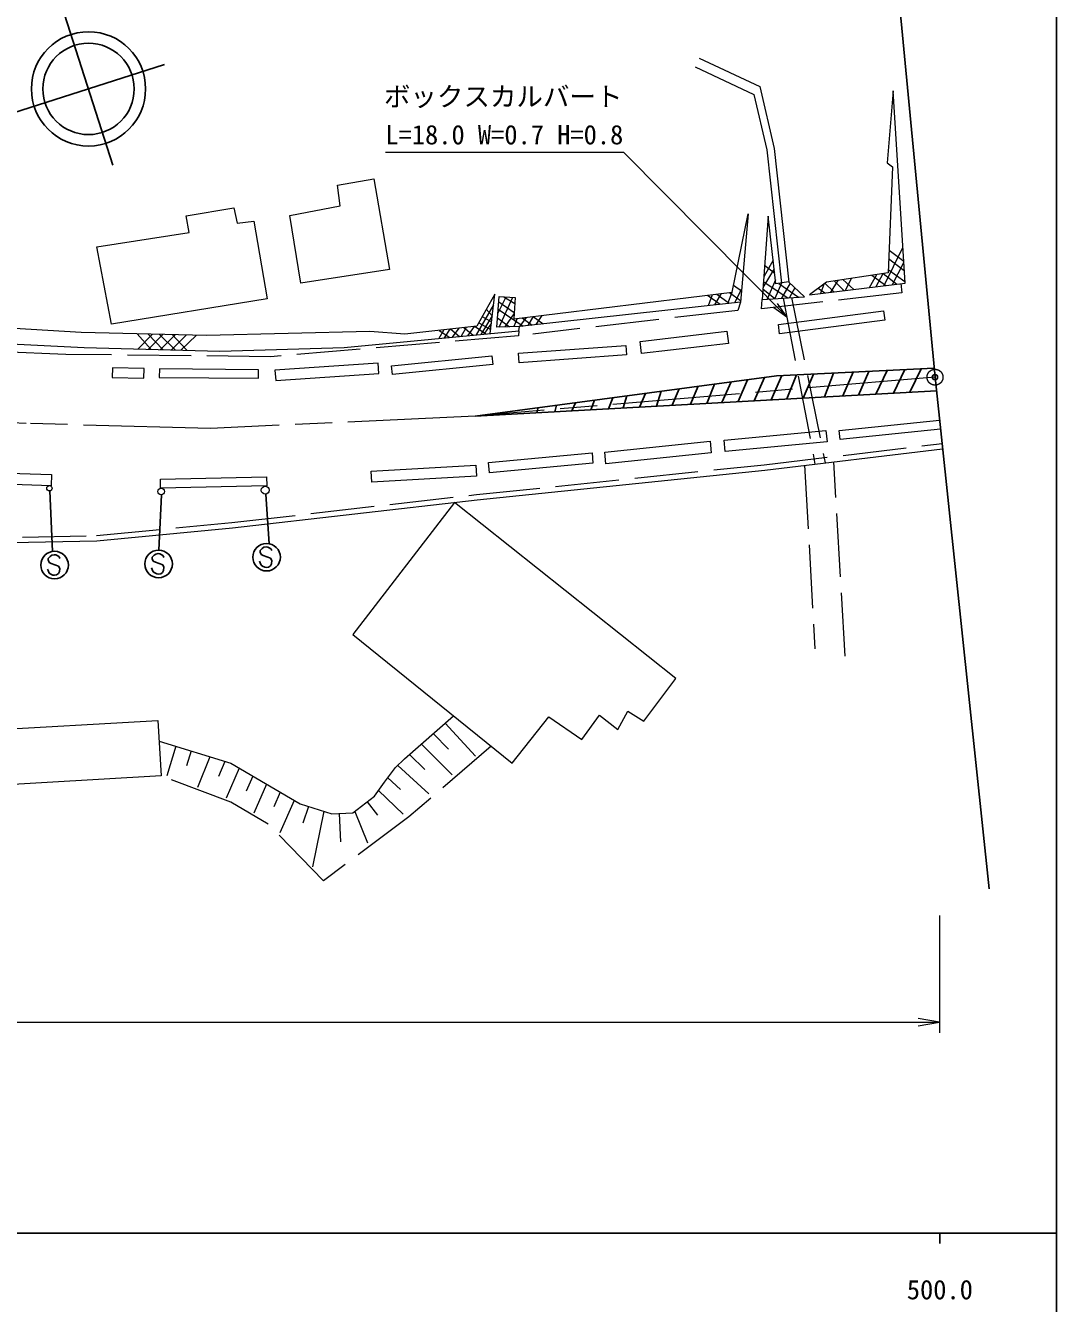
# Model space of a CAD drawing. Units: millimetres, scale not verified. Extents: x 40000 to 680000, y 20000 to 380000.
# Drawn here: x 481739 to 579000, y 198357 to 318867 of the extents above; entities that cross this region are included whole.
import ezdxf
from ezdxf.enums import TextEntityAlignment as Align

# ---------------------------------------------------------------- set-up
doc = ezdxf.new("R2010")
doc.units = ezdxf.units.MM
doc.header["$LTSCALE"] = 1000
doc.header["$PDMODE"] = 32
doc.header["$PDSIZE"] = 500
doc.linetypes.add('CHAIN', pattern=[18.5, 12, -1.5, 3.5, -1.5])
doc.linetypes.add('DASHED', pattern=[7.5, 6, -1.5])
for name, color, linetype, lineweight in [('M-BMK', 2, 'CHAIN', 13), ('M-BMK-OTRS', 5, 'Continuous', 25), ('M-BMK-SRVR', 3, 'Continuous', 25), ('M-STR-HTXT', 7, 'Continuous', 13), ('M-STR-STRC', 7, 'Continuous', 25), ('M-STR-STRD', 7, 'Continuous', 25), ('M-TTL-BAND', 7, 'Continuous', 25), ('M-WORK', 1, 'Continuous', 13)]:
    doc.layers.add(name, color=color, linetype=linetype, lineweight=lineweight)
doc.layers.add('M-OTRS', color=6, linetype='Continuous')
doc.styles.add('ＭＳ ゴシック', font='')
doc.styles.get('ＭＳ ゴシック').set_extended_font_data('MS Gothic')

# ---------------------------------------------------------------- blocks, each defined once
blk = doc.blocks.new('open_arrow')
at = {"color": 0, "linetype": 'Continuous', "lineweight": -2}
blk.add_lwpolyline([(7.5, 1.25), (0, 0), (7.5, -1.25)], dxfattribs=at)

msp = doc.modelspace()

# ---------------------------------------------------------------- linework, layer by layer
at = {"layer": 'M-BMK'}
for p, q in [((567542, 285705), (524147, 282035)), ((524147, 282035), (499200, 280866)), ((481786, 281341), (468117, 281895)), ((499200, 280866), (481786, 281341))]:
    msp.add_line(p, q, dxfattribs=at)
msp.add_circle((567542, 285705), 750, dxfattribs=at)
at = {"layer": 'M-BMK-OTRS'}
for q in [(562135, 342739), (572663, 237458)]:
    msp.add_line((567542, 285705), q, dxfattribs=at)
at = {"layer": 'M-BMK-SRVR'}
for p, q in [((481763, 331362), (489981, 305713)), ((494862, 315196), (480498, 310593))]:
    msp.add_line(p, q, dxfattribs=at)
for radius in [5387, 4309]:
    msp.add_circle((487680, 312894), radius, dxfattribs=at)
at = {"layer": 'M-OTRS'}
msp.add_point((567542, 285705), dxfattribs=at)
at = {"layer": 'M-STR-HTXT'}
for p, q in [((567962, 234954), (567962, 223881)), ((65803, 224881), (567962, 224881))]:
    msp.add_line(p, q, dxfattribs=at)
msp.add_lwpolyline([(553565, 291399), (538189, 306910), (515689, 306910)], dxfattribs=at)
at = {"layer": 'M-STR-STRC'}
for p, q in [((484028, 274981), (484272, 269274)), ((494564, 274624), (494306, 269396)), ((504399, 274683), (504724, 270006)), ((484051, 268803), (483884, 268623)), ((484221, 268924), (484051, 268803)), ((484437, 268968), (484221, 268924)), ((484587, 268946), (484437, 268968)), ((484775, 268852), (484587, 268946)), ((484918, 268755), (484775, 268852)), ((484962, 268610), (484918, 268755)), ((493866, 268909), (493699, 268729)), ((494037, 269030), (493866, 268909)), ((494253, 269073), (494037, 269030)), ((494403, 269052), (494253, 269073)), ((494591, 268958), (494403, 269052)), ((494734, 268861), (494591, 268958)), ((494778, 268716), (494734, 268861)), ((503884, 269362), (503864, 269214)), ((503864, 269214), (503975, 268977)), ((504051, 269542), (503884, 269362)), ((503975, 268977), (504171, 268882)), ((504222, 269663), (504051, 269542)), ((504171, 268882), (504863, 268637)), ((504438, 269706), (504222, 269663)), ((504588, 269685), (504438, 269706)), ((504776, 269591), (504588, 269685)), ((504919, 269494), (504776, 269591)), ((504963, 269349), (504919, 269494)), ((483866, 267468), (483815, 267611)), ((483884, 268623), (483863, 268475)), ((483863, 268475), (483974, 268238)), ((483974, 268238), (484170, 268143)), ((484170, 268143), (484862, 267898)), ((484862, 267898), (484967, 267674)), ((484967, 267674), (484928, 267378)), ((493682, 267574), (493631, 267717)), ((493699, 268729), (493678, 268581)), ((493678, 268581), (493790, 268344)), ((493791, 267343), (493682, 267574)), ((493790, 268344), (493986, 268248)), ((493986, 268248), (494678, 268004)), ((494678, 268004), (494782, 267779)), ((494782, 267779), (494744, 267483)), ((503867, 268207), (503816, 268350)), ((503976, 267976), (503867, 268207)), ((504110, 267880), (503976, 267976)), ((504300, 267783), (504110, 267880)), ((504457, 267761), (504300, 267783)), ((504674, 267798), (504457, 267761)), ((504837, 267923), (504674, 267798)), ((504929, 268117), (504837, 267923)), ((504863, 268637), (504967, 268412)), ((504967, 268412), (504929, 268117)), ((483975, 267237), (483866, 267468)), ((484109, 267142), (483975, 267237)), ((484299, 267044), (484109, 267142)), ((484456, 267022), (484299, 267044)), ((484674, 267059), (484456, 267022)), ((484836, 267184), (484674, 267059)), ((484928, 267378), (484836, 267184)), ((493925, 267247), (493791, 267343)), ((494115, 267150), (493925, 267247)), ((494271, 267128), (494115, 267150)), ((494489, 267165), (494271, 267128)), ((494652, 267290), (494489, 267165)), ((494744, 267483), (494652, 267290))]:
    msp.add_line(p, q, dxfattribs=at)
for centre in [(504479, 268730), (484478, 267991), (494294, 268096)]:
    msp.add_circle(centre, 1300, dxfattribs=at)
at = {"layer": 'M-STR-STRD'}
for p, q in [((552574, 285835), (524147, 282035)), ((551460, 285686), (550469, 283482)), ((553093, 285860), (552095, 283571)), ((567461, 286556), (552574, 285835)), ((554470, 285927), (553554, 283651)), ((556082, 286005), (555118, 283737)), ((557967, 286096), (557120, 283847)), ((559827, 286186), (558835, 283941)), ((561301, 286258), (560313, 284022)), ((563019, 286341), (561962, 284113)), ((564686, 286422), (563623, 284204)), ((566235, 286497), (565160, 284289)), ((524147, 282035), (567677, 284427)), ((543398, 284608), (542733, 283056)), ((545196, 284849), (544485, 283153)), ((546725, 285053), (546021, 283237)), ((548323, 285267), (547418, 283314)), ((549851, 285471), (548974, 283399)), ((533609, 283300), (533290, 282538)), ((535429, 283543), (535056, 282635)), ((537159, 283774), (536752, 282728)), ((538465, 283949), (538127, 282803)), ((540224, 284184), (539669, 282888)), ((541711, 284383), (541254, 282975)), ((530116, 282833), (529962, 282355)), ((531844, 283064), (531678, 282449))]:
    msp.add_line(p, q, dxfattribs=at)
at = {"layer": 'M-TTL-BAND'}
for p, q in [((579000, 20000), (579000, 370000)), ((40000, 205000), (579000, 205000)), ((568000, 205000), (568000, 204000))]:
    msp.add_line(p, q, dxfattribs=at)
at = {"layer": 'M-WORK'}
for p, q in [((545301, 315782), (551009, 313118)), ((544921, 314966), (550462, 312380)), ((550462, 312380), (551676, 307156)), ((551009, 313118), (552367, 307274)), ((563592, 312705), (563030, 305934)), ((564718, 294583), (563592, 312705)), ((551676, 307156), (553058, 294588)), ((552367, 307274), (553754, 294665)), ((563030, 305934), (563546, 305544)), ((563546, 305544), (563110, 295546)), ((511166, 303823), (514590, 304409)), ((511424, 301876), (511166, 303823)), ((514590, 304409), (516091, 295872)), ((496905, 300914), (501385, 301688)), ((501385, 301688), (501690, 300234)), ((506686, 300961), (511424, 301876)), ((497163, 299366), (496905, 300914)), ((501690, 300234), (503262, 300422)), ((503262, 300422), (504528, 293104)), ((507718, 294558), (506686, 300961)), ((548400, 293715), (549901, 301126)), ((549901, 301126), (549182, 292792)), ((551787, 300900), (551224, 293042)), ((552538, 294497), (551787, 300900)), ((488462, 298006), (497163, 299366)), ((489846, 290712), (488462, 298006)), ((562760, 294341), (564509, 297949)), ((563203, 297688), (564591, 296636)), ((552273, 296757), (551378, 295183)), ((563169, 296896), (564645, 295757)), ((563536, 294437), (564597, 296532)), ((516091, 295872), (507718, 294558)), ((552370, 295924), (551305, 294169)), ((551456, 296276), (552417, 295528)), ((563110, 295546), (557293, 294678)), ((561370, 294170), (562043, 295387)), ((561591, 295320), (562917, 294361)), ((562000, 294247), (562649, 295477)), ((562649, 295477), (563926, 294485)), ((563124, 295864), (564709, 294737)), ((548535, 294384), (549272, 293839)), ((551345, 294735), (553667, 293200)), ((552490, 294902), (551704, 293073)), ((553058, 294588), (552415, 293119)), ((553734, 294708), (552538, 294497)), ((552800, 294543), (554653, 293263)), ((553867, 294582), (553047, 293160)), ((555235, 293300), (553734, 294708)), ((554331, 294147), (553806, 293208)), ((557293, 294678), (555712, 293472)), ((555712, 293472), (564718, 294583)), ((556520, 294089), (557139, 293648)), ((557095, 294527), (556753, 293601)), ((557158, 294575), (558005, 293755)), ((558364, 294838), (557697, 293717)), ((558024, 294787), (558935, 293870)), ((558844, 294910), (559877, 293986)), ((559676, 295034), (559057, 293885)), ((504528, 293104), (489846, 290712)), ((526003, 293538), (524315, 290512)), ((525582, 289829), (526003, 293538)), ((526196, 290431), (526415, 293324)), ((526294, 291715), (527079, 293283)), ((526415, 293324), (527932, 293230)), ((526432, 290438), (527716, 293243)), ((526862, 293296), (527897, 292654)), ((527807, 291197), (548400, 293715)), ((527932, 293230), (527807, 291197)), ((546087, 293432), (547270, 292581)), ((546166, 292460), (546561, 293490)), ((546772, 292526), (547394, 293592)), ((546967, 293540), (548126, 292676)), ((547999, 292662), (548400, 293715)), ((548154, 293685), (549194, 292932)), ((548646, 292733), (549287, 294012)), ((551224, 293042), (555235, 293300)), ((551295, 294035), (552415, 293119)), ((525889, 292529), (524242, 289699)), ((525204, 292106), (525773, 291507)), ((526324, 292112), (528689, 290532)), ((526377, 292813), (527845, 291819)), ((526984, 290454), (527838, 291694)), ((549182, 292792), (528339, 290494)), ((486999, 289926), (474333, 290653)), ((524315, 290512), (517513, 289762)), ((524049, 290483), (523439, 289621)), ((524153, 290494), (525176, 289790)), ((524493, 290831), (525625, 290207)), ((525773, 291507), (524689, 289742)), ((524821, 291419), (525707, 290930)), ((524994, 289772), (525687, 290758)), ((528339, 290494), (526196, 290431)), ((526262, 291294), (527401, 290466)), ((528135, 291237), (527808, 290478)), ((528279, 290090), (528339, 290494)), ((528967, 291339), (528339, 290494)), ((528595, 291294), (529530, 290625)), ((529634, 291421), (529119, 290580)), ((529634, 291421), (530563, 290739)), ((530451, 291520), (529871, 290663)), ((468024, 289504), (487280, 288495)), ((498796, 289644), (486999, 289926)), ((492266, 289800), (493561, 288334)), ((493705, 289766), (492357, 288365)), ((493313, 289775), (494686, 288305)), ((494705, 289742), (493341, 288339)), ((494345, 289751), (495843, 288275)), ((495863, 289714), (494467, 288311)), ((496909, 289689), (495516, 288284)), ((495581, 289721), (496953, 288247)), ((497879, 289666), (496390, 288261)), ((514229, 290020), (498796, 289644)), ((511814, 288495), (528279, 290090)), ((517513, 289762), (514229, 290020)), ((521189, 290167), (520721, 289358)), ((520777, 290122), (521765, 289459)), ((521766, 290231), (521231, 289407)), ((521870, 290242), (522665, 289546)), ((522630, 290326), (522003, 289482)), ((523320, 290402), (522851, 289564)), ((523101, 290378), (523984, 289674)), ((487280, 288495), (500063, 288167)), ((500063, 288167), (511814, 288495)), ((558495, 280693), (567972, 281649)), ((522202, 273893), (512628, 261456)), ((543077, 257305), (522202, 273893)), ((512628, 261456), (527642, 249310)), ((540069, 253268), (543077, 257305)), ((517477, 249720), (522115, 253781)), ((521338, 253088), (524205, 249968)), ((527642, 249310), (531124, 253663)), ((531124, 253663), (534212, 251526)), ((534212, 251526), (535874, 253822)), ((535874, 253822), (537615, 252476)), ((537615, 252476), (538565, 254218)), ((538565, 254218), (540069, 253268)), ((520218, 252089), (521635, 250612)), ((494335, 251391), (501106, 249298)), ((495927, 250899), (495065, 248108)), ((519099, 251091), (521995, 248198)), ((497360, 250456), (496929, 249061)), ((499112, 249914), (497956, 247028)), ((500545, 249471), (499932, 248043)), ((516633, 248891), (517477, 249720)), ((517979, 250093), (519408, 248725)), ((501894, 248836), (500653, 246020)), ((501106, 249298), (507642, 245467)), ((515601, 247531), (516633, 248891)), ((516860, 249094), (519776, 246420)), ((503188, 248078), (502568, 246669)), ((504482, 247319), (503283, 244594)), ((514647, 246186), (515601, 247531)), ((515925, 247928), (517102, 246830)), ((505776, 246561), (505177, 245198)), ((512614, 244623), (514647, 246186)), ((515038, 246719), (517356, 244484)), ((507070, 245802), (505718, 242726)), ((507642, 245467), (510644, 244545)), ((508442, 245221), (507885, 243636)), ((509876, 244781), (508800, 239531)), ((512792, 244760), (514002, 241792)), ((513981, 245674), (514951, 244398)), ((510644, 244545), (512614, 244623)), ((511340, 244572), (511445, 241895))]:
    msp.add_line(p, q, dxfattribs=at)
at = {"layer": 'M-WORK', "linetype": 'DASHED'}
for p, q in [((553227, 293171), (556209, 277516)), ((554000, 293221), (557180, 277632)), ((555234, 277400), (556208, 260100)), ((559057, 259388), (557984, 277728))]:
    msp.add_line(p, q, dxfattribs=at)
for points in [[(564315, 294533), (564400, 293646), (551171, 292145), (551224, 293042)], [(549182, 292792), (548947, 292010), (529605, 289774)], [(528279, 290090), (528260, 289618), (504850, 287640), (485541, 287853), (475983, 288222), (466642, 288909), (446694, 290544)], [(365600, 283583), (367430, 283559), (368251, 282785), (389688, 281460), (402353, 280510), (403233, 278118), (427121, 274565), (448371, 271504), (458749, 270941), (473948, 270483), (488443, 270765), (501213, 271996), (524293, 274635), (551418, 277449), (568206, 279448)], [(525682, 250895), (517915, 244248), (509846, 238220), (504640, 243567), (501121, 245631), (494523, 248098)]]:
    msp.add_lwpolyline(points, dxfattribs=at)
at = {"layer": 'M-WORK'}
for points in [[(552768, 290666), (562689, 291968), (562805, 291085), (552883, 289783)], [(539715, 289083), (547913, 290033), (548047, 288875), (539849, 287925)], [(528246, 287957), (538378, 288696), (538443, 287813), (528310, 287074)], [(515018, 287042), (505273, 286374), (505340, 285393), (515085, 286062)], [(525819, 286902), (516355, 285952), (516272, 286777), (525736, 287727)], [(492924, 286515), (489933, 286585), (489912, 285672), (492902, 285602)], [(503725, 286409), (494366, 286479), (494360, 285669), (503718, 285599)], [(536378, 278629), (546323, 279661), (546436, 278566), (536492, 277534)], [(547636, 279755), (557252, 280693), (557356, 279625), (547740, 278687)], [(525425, 277668), (535182, 278582), (535273, 277612), (525516, 276697)], [(514354, 276847), (524229, 277410), (524287, 276381), (514413, 275818)], [(474153, 276847), (484192, 276519), (484157, 275466), (474119, 275794)], [(494465, 276096), (504480, 276307), (504498, 275462), (494483, 275251)], [(477548, 252387), (494224, 253337), (494523, 248098), (477847, 247148)]]:
    msp.add_lwpolyline(points, close=True, dxfattribs=at)
for points in [[(365594, 283083), (367229, 283062), (368039, 282297), (389654, 280961), (401995, 280036), (402866, 277667), (427049, 274070), (448322, 271006), (458728, 270441), (473945, 269983), (488471, 270265), (501266, 271499), (524347, 274138), (551473, 276952), (568259, 278951)], [(568062, 280801), (558581, 279846), (558495, 280693)]]:
    msp.add_lwpolyline(points, dxfattribs=at)
for centre, radius in [((483988, 275230), 252), ((494535, 274925), 302), ((504354, 275050), 370)]:
    msp.add_circle(centre, radius, dxfattribs=at)

# ---------------------------------------------------------------- block references
at = {"layer": 'M-STR-HTXT'}
for p, xscale, yscale, rotation in [((553565, 291399), 200, 200, 134.7), ((567962, 224881), 267, 267, 180)]:
    msp.add_blockref('open_arrow', p, dxfattribs=dict(at, xscale=xscale, yscale=yscale, rotation=rotation))

# ---------------------------------------------------------------- texts
at = {"layer": 'M-STR-HTXT', "style": 'ＭＳ ゴシック'}
for s, p in [('ボックスカルバート', (515550, 310709)), ('L=18.0 W=0.7 H=0.8', (515689, 307110))]:
    msp.add_text(s, height=1833, dxfattribs=at).set_placement(p, align=Align.BOTTOM_LEFT)
at = {"layer": 'M-TTL-BAND', "style": 'ＭＳ ゴシック'}
msp.add_text('500.0', height=1833, dxfattribs=at).set_placement((568000, 198195), align=Align.BOTTOM_CENTER)

doc.saveas('drawing.dxf')
